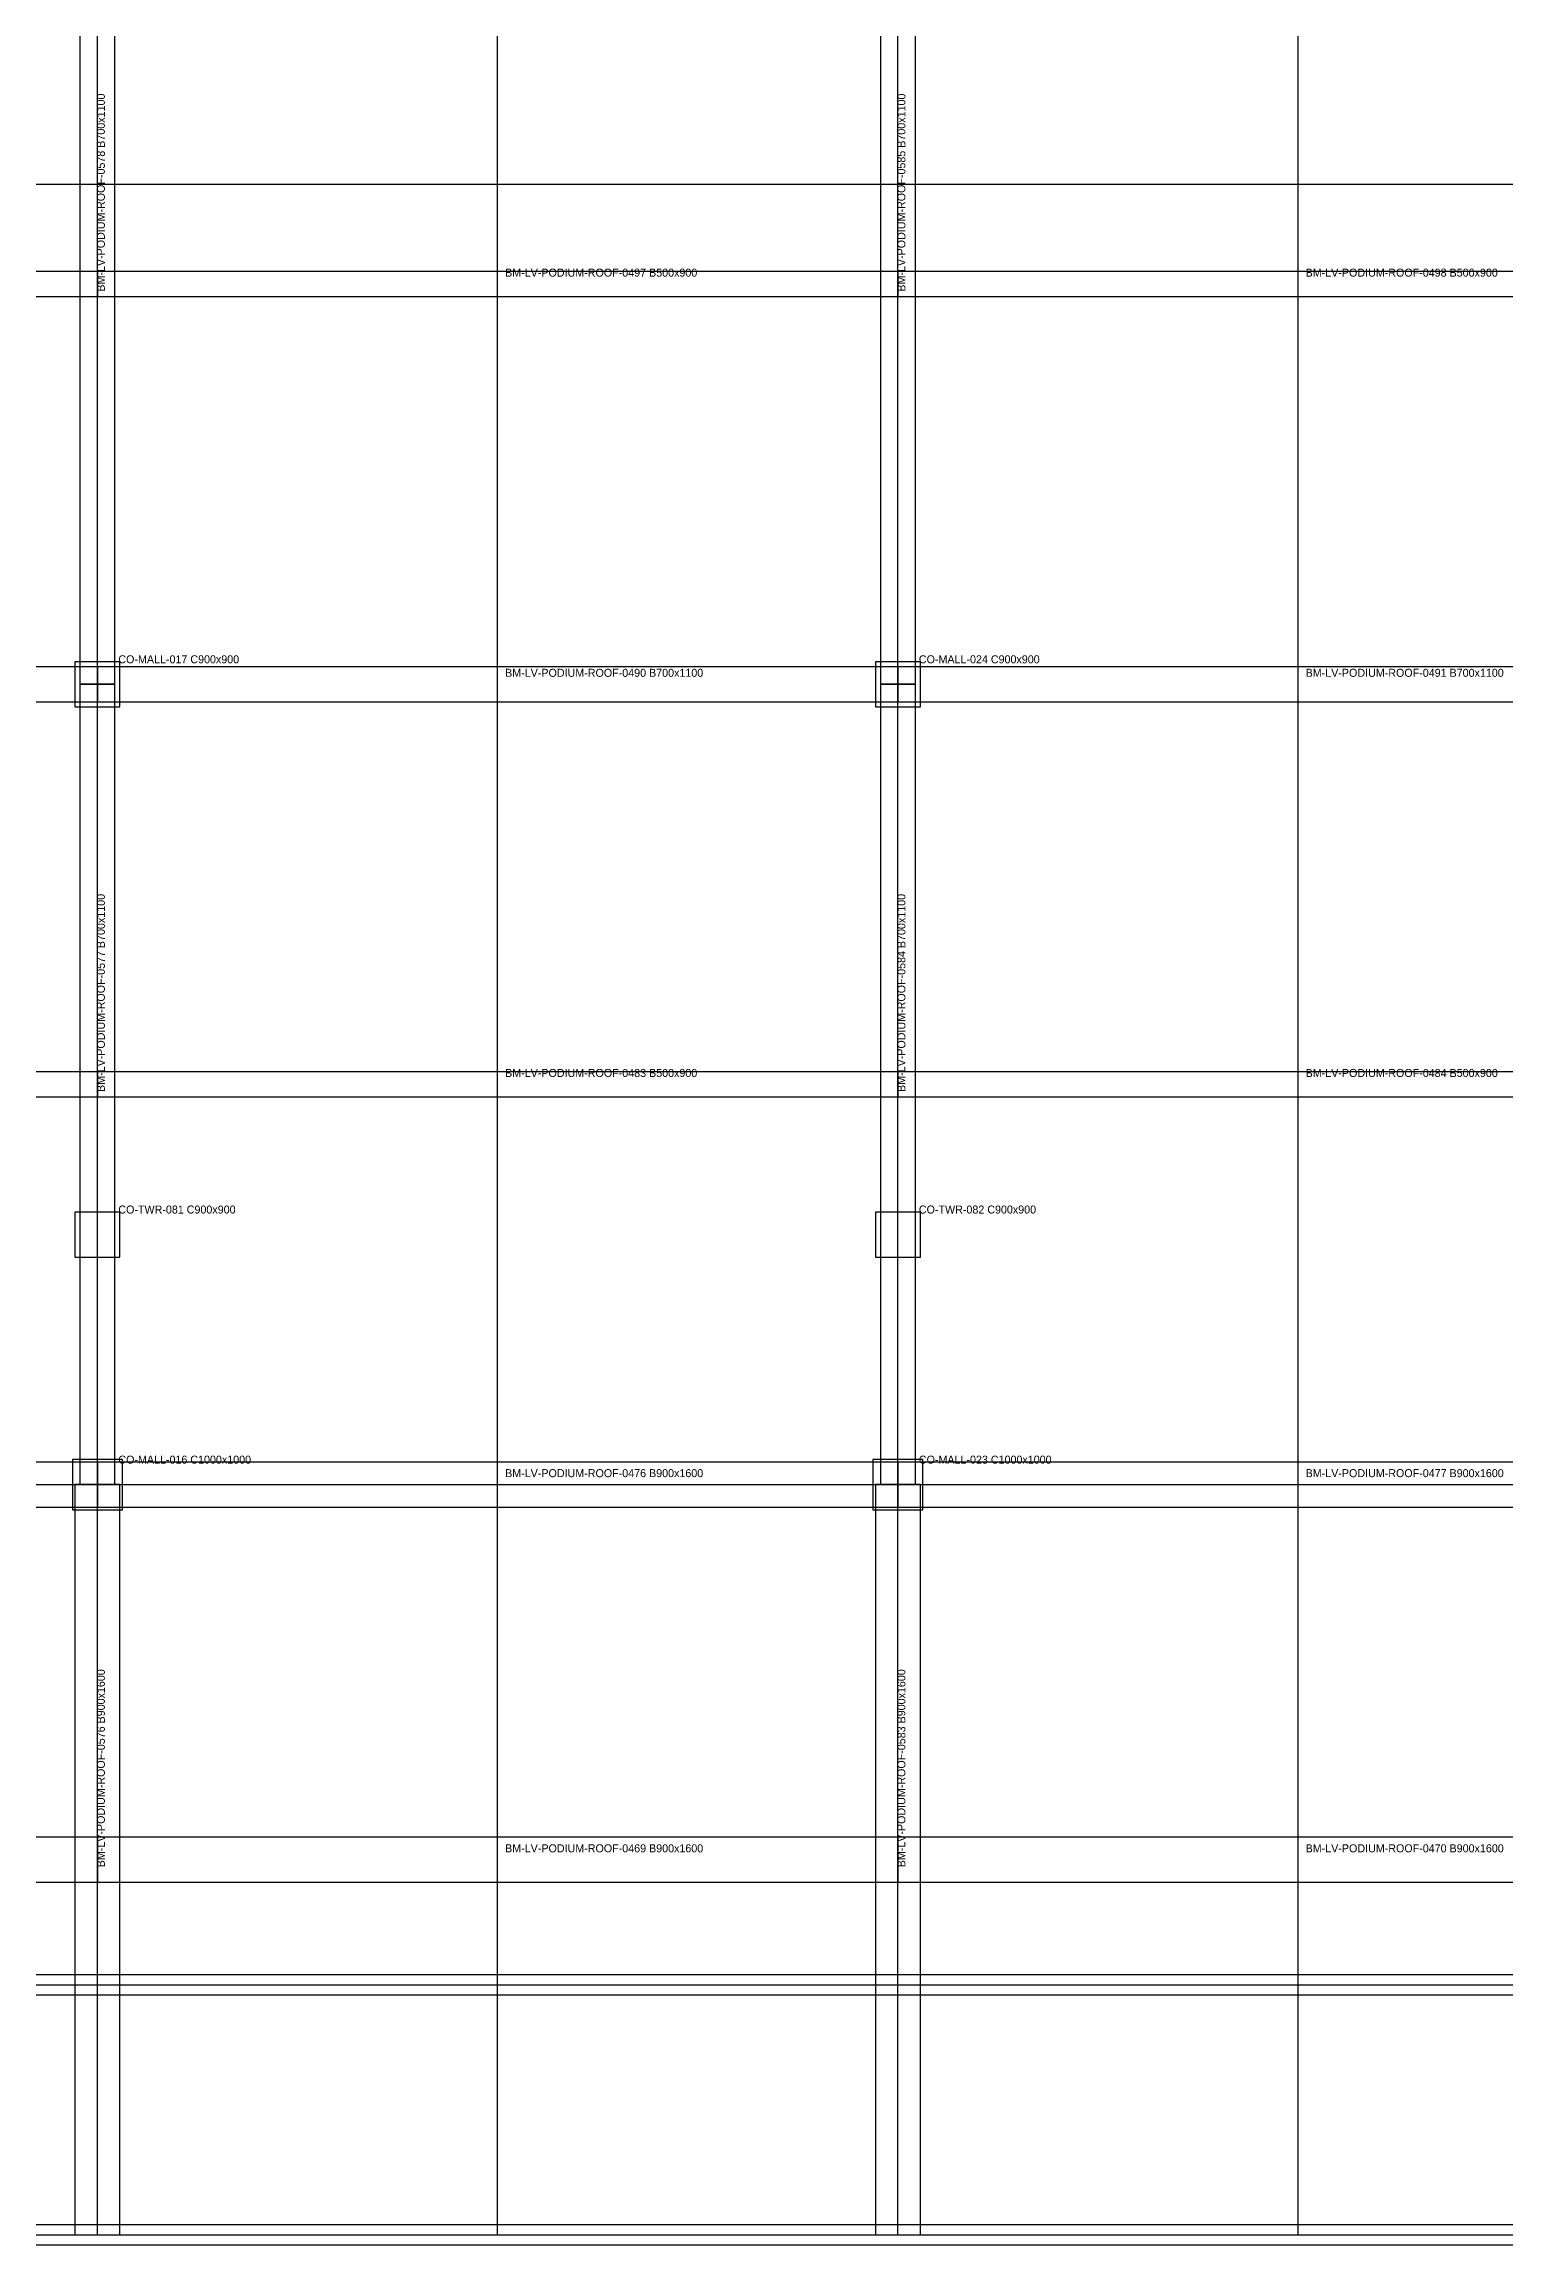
# Model space of a CAD drawing. Header units: millimetres. Extents: x -450 to 225826, y -254450 to 109948.
# Drawn here: x 145934 to 175134, y -127200 to -83199 of the extents above; entities that cross this region are included whole.
import ezdxf

# ---------------------------------------------------------------- set-up
doc = ezdxf.new("R2010")
doc.units = ezdxf.units.MM
for name, color, linetype in [('LV-PODIUM-ROOF_BEAM', 5, 'Continuous'), ('LV-PODIUM-ROOF_COLUMN', 1, 'Continuous'), ('LV-PODIUM-ROOF_GRID', 8, 'Continuous'), ('LV-PODIUM-ROOF_SLAB', 7, 'Continuous'), ('LV-PODIUM-ROOF_WALL', 3, 'Continuous'), ('TEXT', 7, 'Continuous')]:
    doc.layers.add(name, color=color, linetype=linetype)

msp = doc.modelspace()

# ---------------------------------------------------------------- linework, layer by layer
at = {"layer": 'LV-PODIUM-ROOF_BEAM'}
for points in [[(146650, -96000), (147350, -96000), (147350, -80000), (146650, -80000), (146650, -96000)], [(162650, -96000), (163350, -96000), (163350, -80000), (162650, -80000), (162650, -96000)], [(131000, -87750), (131000, -88250), (147000, -88250), (147000, -87750), (131000, -87750)], [(147000, -87750), (147000, -88250), (163000, -88250), (163000, -87750), (147000, -87750)], [(163000, -87750), (163000, -88250), (179000, -88250), (179000, -87750), (163000, -87750)], [(131000, -95650), (131000, -96350), (147000, -96350), (147000, -95650), (131000, -95650)], [(147000, -95650), (147000, -96350), (163000, -96350), (163000, -95650), (147000, -95650)], [(163000, -95650), (163000, -96350), (179000, -96350), (179000, -95650), (163000, -95650)], [(146650, -112000), (147350, -112000), (147350, -96000), (146650, -96000), (146650, -112000)], [(162650, -112000), (163350, -112000), (163350, -96000), (162650, -96000), (162650, -112000)], [(131000, -103750), (131000, -104250), (147000, -104250), (147000, -103750), (131000, -103750)], [(147000, -103750), (147000, -104250), (163000, -104250), (163000, -103750), (147000, -103750)], [(163000, -103750), (163000, -104250), (179000, -104250), (179000, -103750), (163000, -103750)], [(131000, -111550), (131000, -112450), (147000, -112450), (147000, -111550), (131000, -111550)], [(147000, -111550), (147000, -112450), (163000, -112450), (163000, -111550), (147000, -111550)], [(163000, -111550), (163000, -112450), (179000, -112450), (179000, -111550), (163000, -111550)], [(146550, -127000), (147450, -127000), (147450, -112000), (146550, -112000), (146550, -127000)], [(162550, -127000), (163450, -127000), (163450, -112000), (162550, -112000), (162550, -127000)], [(131000, -119050), (131000, -119950), (147000, -119950), (147000, -119050), (131000, -119050)], [(147000, -119050), (147000, -119950), (163000, -119950), (163000, -119050), (147000, -119050)], [(163000, -119050), (163000, -119950), (179000, -119950), (179000, -119050), (163000, -119050)]]:
    msp.add_lwpolyline(points, close=True, dxfattribs=at)
at = {"layer": 'LV-PODIUM-ROOF_COLUMN'}
for points in [[(146550, -96450), (147450, -96450), (147450, -95550), (146550, -95550), (146550, -96450)], [(162550, -96450), (163450, -96450), (163450, -95550), (162550, -95550), (162550, -96450)], [(146550, -107450), (147450, -107450), (147450, -106550), (146550, -106550), (146550, -107450)], [(162550, -107450), (163450, -107450), (163450, -106550), (162550, -106550), (162550, -107450)], [(146500, -112500), (147500, -112500), (147500, -111500), (146500, -111500), (146500, -112500)], [(162500, -112500), (163500, -112500), (163500, -111500), (162500, -111500), (162500, -112500)]]:
    msp.add_lwpolyline(points, close=True, dxfattribs=at)
at = {"layer": 'LV-PODIUM-ROOF_GRID'}
for points in [[(147000, -127000), (147000, -25000)], [(155000, -127000), (155000, -25000)], [(163000, -127000), (163000, -25000)], [(171000, -127000), (171000, -25000)], [(119000, -86000), (223000, -86000)], [(119000, -112000), (223000, -112000)], [(119000, -122000), (223000, -122000)], [(119000, -127000), (223000, -127000)]]:
    msp.add_lwpolyline(points, dxfattribs=at)
at = {"layer": 'LV-PODIUM-ROOF_SLAB'}
msp.add_lwpolyline([(119000, -127000), (223000, -127000), (223000, -25000), (119000, -25000), (119000, -127000)], close=True, dxfattribs=at)
at = {"layer": 'LV-PODIUM-ROOF_WALL'}
for points in [[(131000, -121800), (131000, -122200), (211000, -122200), (211000, -121800), (131000, -121800)], [(131000, -126800), (131000, -127200), (211000, -127200), (211000, -126800), (131000, -126800)]]:
    msp.add_lwpolyline(points, close=True, dxfattribs=at)

# ---------------------------------------------------------------- texts
at = {"layer": 'TEXT'}
for s, p in [('BM-LV-PODIUM-ROOF-0578 B700x1100', (147150, -88150)), ('BM-LV-PODIUM-ROOF-0585 B700x1100', (163150, -88150)), ('BM-LV-PODIUM-ROOF-0577 B700x1100', (147150, -104150)), ('BM-LV-PODIUM-ROOF-0584 B700x1100', (163150, -104150)), ('BM-LV-PODIUM-ROOF-0576 B900x1600', (147150, -119650)), ('BM-LV-PODIUM-ROOF-0583 B900x1600', (163150, -119650))]:
    msp.add_text(s, height=160, rotation=90, dxfattribs=at).set_placement(p)
for s, p in [('BM-LV-PODIUM-ROOF-0497 B500x900', (155150, -87850)), ('BM-LV-PODIUM-ROOF-0498 B500x900', (171150, -87850)), ('CO-MALL-017 C900x900', (147420, -95580)), ('CO-MALL-024 C900x900', (163420, -95580)), ('BM-LV-PODIUM-ROOF-0490 B700x1100', (155150, -95850)), ('BM-LV-PODIUM-ROOF-0491 B700x1100', (171150, -95850)), ('BM-LV-PODIUM-ROOF-0483 B500x900', (155150, -103850)), ('BM-LV-PODIUM-ROOF-0484 B500x900', (171150, -103850)), ('CO-TWR-081 C900x900', (147420, -106580)), ('CO-TWR-082 C900x900', (163420, -106580)), ('CO-MALL-016 C1000x1000', (147420, -111580)), ('BM-LV-PODIUM-ROOF-0476 B900x1600', (155150, -111850)), ('CO-MALL-023 C1000x1000', (163420, -111580)), ('BM-LV-PODIUM-ROOF-0477 B900x1600', (171150, -111850)), ('BM-LV-PODIUM-ROOF-0469 B900x1600', (155150, -119350)), ('BM-LV-PODIUM-ROOF-0470 B900x1600', (171150, -119350))]:
    msp.add_text(s, height=160, dxfattribs=at).set_placement(p)

doc.saveas('drawing.dxf')
